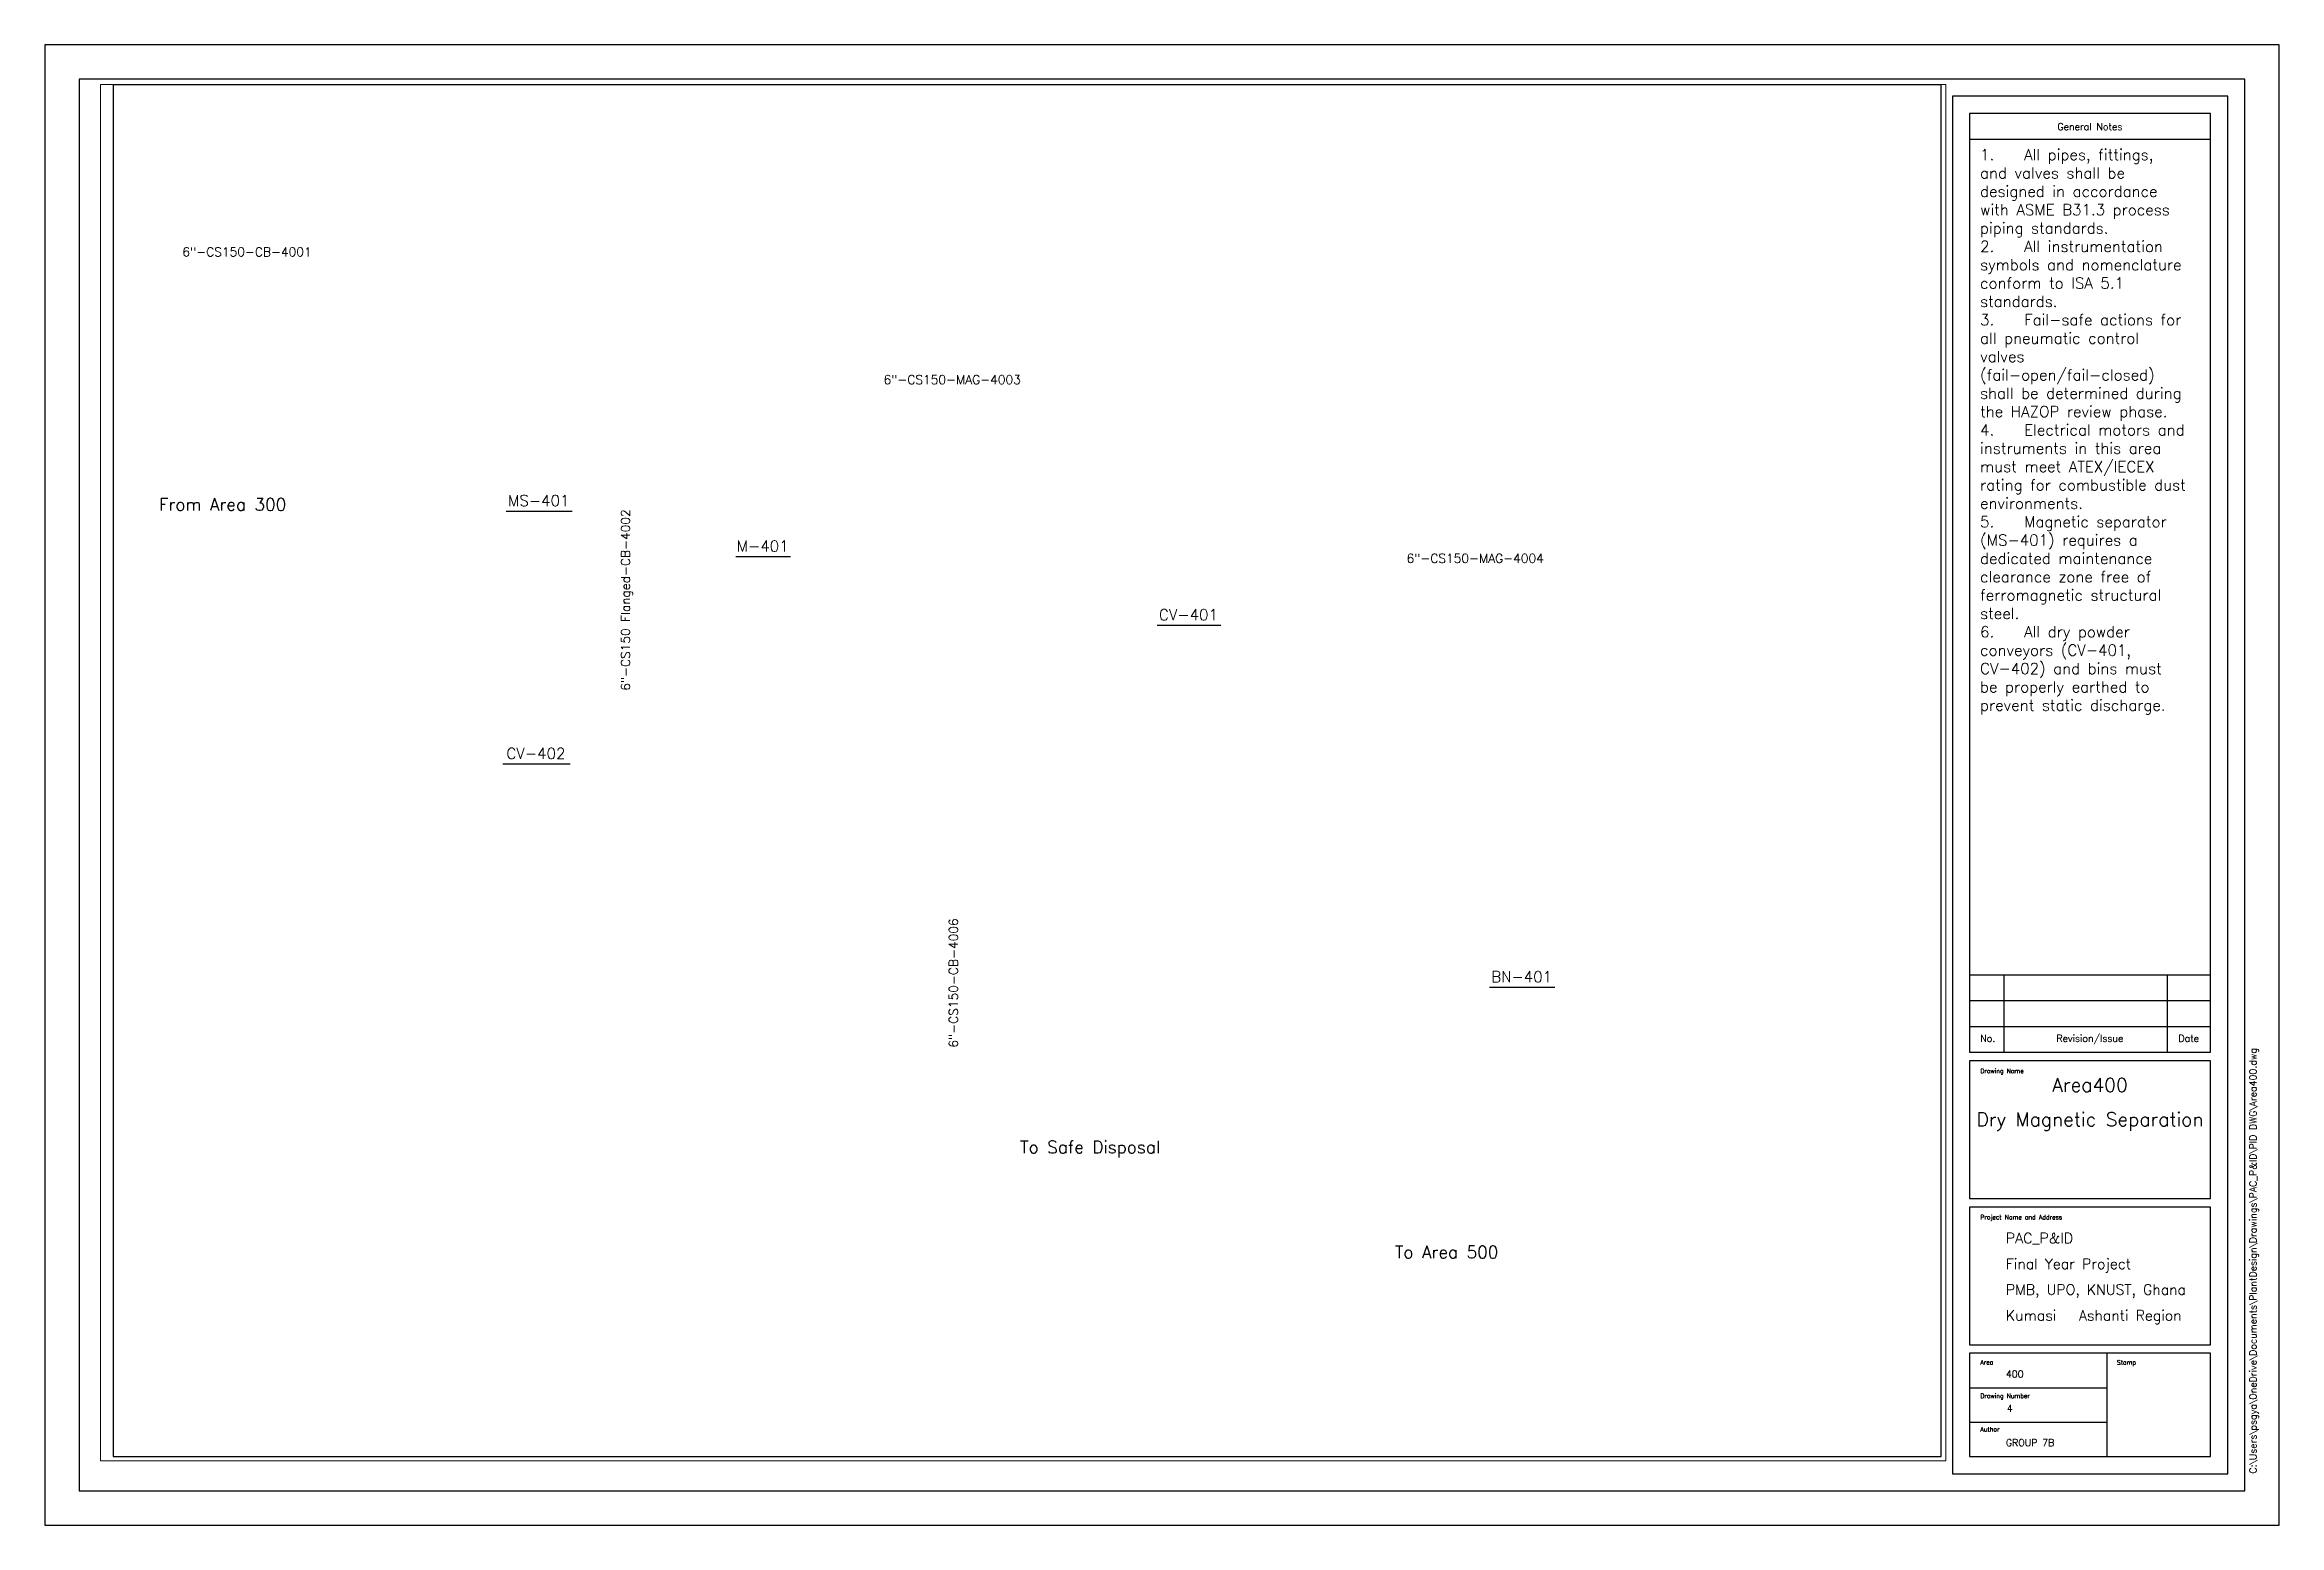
# Paper-space layout 'PID ANSI D Title Block' of a CAD drawing. Header units: inches. Extents: x 0 to 32.5, y 0 to 21.5.
# The model-space entities are those that its viewports show. They can reach past a viewport. Long polylines and large blocks are cut down to what shows.
import ezdxf
from ezdxf.enums import TextEntityAlignment as Align

# ---------------------------------------------------------------- set-up
doc = ezdxf.new("R2010")
doc.units = ezdxf.units.IN
doc.header["$MEASUREMENT"] = 0
doc.layers.add('no plot', color=41, linetype='Continuous', plot=False)
doc.layers.add('Text', color=7, linetype='Continuous')
doc.layers.add('Title Block', color=7, linetype='Continuous')
doc.styles.add('Roman', font='romans')
doc.styles.get("Standard").update_dxf_attribs({"font": 'romans.shx', "height": 0.1})

# ---------------------------------------------------------------- blocks, each defined once
blk = doc.blocks.new('PID ANSI D titleblock')
for p, q in [((32.473, 21.518), (0, 21.518)), ((0, 21.518), (0, 0)), ((32.473, 0), (32.473, 21.518)), ((31.973, 21.018), (0.5, 21.018)), ((0.5, 21.018), (0.5, 0.5)), ((31.973, 0.5), (31.973, 21.018)), ((31.723, 20.768), (27.723, 20.768)), ((27.723, 20.768), (27.723, 0.75)), ((31.473, 20.518), (27.973, 20.518)), ((27.973, 20.518), (27.973, 6.875)), ((31.473, 6.875), (31.473, 20.518)), ((31.723, 0.75), (31.723, 20.768)), ((27.973, 20.143), (31.473, 20.143)), ((27.973, 8), (31.473, 8)), ((28.473, 6.875), (28.473, 8)), ((30.848, 6.875), (30.848, 8)), ((27.973, 7.625), (31.473, 7.625)), ((27.973, 7.25), (31.473, 7.25)), ((27.973, 6.875), (31.473, 6.875)), ((31.473, 6.75), (27.973, 6.75)), ((27.973, 6.75), (27.973, 4.75)), ((31.473, 4.75), (31.473, 6.75)), ((27.973, 4.75), (31.473, 4.75)), ((31.473, 4.625), (27.973, 4.625)), ((27.973, 4.625), (27.973, 2.625)), ((31.473, 2.625), (31.473, 4.625)), ((27.973, 2.625), (31.473, 2.625)), ((31.473, 2.5), (27.973, 2.5)), ((27.973, 2.5), (27.973, 1)), ((29.973, 1), (29.973, 2.5)), ((31.473, 1), (31.473, 2.5)), ((27.973, 2), (29.973, 2)), ((27.973, 1.5), (29.973, 1.5)), ((27.973, 1), (31.473, 1)), ((27.723, 0.75), (31.723, 0.75)), ((0.5, 0.5), (31.973, 0.5)), ((0, 0), (32.473, 0))]:
    blk.add_line(p, q)
at = {"style": 'Roman'}
for s, p in [('General Notes', (29.721, 20.326)), ('Revision/Issue', (29.721, 7.078)), ('No.', (28.237, 7.078)), ('Date', (31.157, 7.078))]:
    blk.add_text(s, height=0.1, dxfattribs=at).set_placement(p, align=Align.MIDDLE_CENTER)
for s, p in [('Drawing Name', (28.129, 6.571)), ('Project Name and Address', (28.129, 4.446)), ('Area', (28.129, 2.335)), ('Stamp', (30.113, 2.335)), ('Drawing Number', (28.129, 1.849)), ('Author', (28.129, 1.363))]:
    blk.add_text(s, height=0.065, dxfattribs=at).set_placement(p)
blk = doc.blocks.new('*U94')
at = {"color": 0, "linetype": 'ByBlock', "lineweight": -3}
blk.add_line((-0.471, -0.152), (0.487, -0.152), dxfattribs=at)
at = {"color": 0, "linetype": 'ByBlock', "lineweight": -2}
blk.add_attdef('#(Equipment.Tag)', text='', height=0.16, dxfattribs=at).set_placement((0, 0), align=Align.MIDDLE)
blk = doc.blocks.new('*U95')
at = {"color": 0, "linetype": 'ByBlock', "lineweight": -3}
blk.add_line((-0.467, -0.152), (0.483, -0.152), dxfattribs=at)
at = {"color": 0, "linetype": 'ByBlock', "lineweight": -2}
blk.add_attdef('#(Equipment.Tag)', text='', height=0.16, dxfattribs=at).set_placement((0, 0), align=Align.MIDDLE)
blk = doc.blocks.new('*U96')
at = {"color": 0, "linetype": 'ByBlock', "lineweight": -3}
blk.add_line((-0.455, -0.152), (0.471, -0.152), dxfattribs=at)
at = {"color": 0, "linetype": 'ByBlock', "lineweight": -2}
blk.add_attdef('#(Equipment.Tag)', text='', height=0.16, dxfattribs=at).set_placement((0, 0), align=Align.MIDDLE)
blk = doc.blocks.new('*U97')
at = {"color": 0, "linetype": 'ByBlock', "lineweight": -3}
blk.add_line((-0.479, -0.152), (0.496, -0.152), dxfattribs=at)
at = {"color": 0, "linetype": 'ByBlock', "lineweight": -2}
blk.add_attdef('#(Equipment.Tag)', text='', height=0.16, dxfattribs=at).set_placement((0, 0), align=Align.MIDDLE)
blk = doc.blocks.new('*U98')
at = {"color": 0, "linetype": 'ByBlock', "lineweight": -3}
blk.add_line((-0.389, -0.152), (0.405, -0.152), dxfattribs=at)
at = {"color": 0, "linetype": 'ByBlock', "lineweight": -2}
blk.add_attdef('#(Equipment.Tag)', text='', height=0.16, dxfattribs=at).set_placement((0, 0), align=Align.MIDDLE)
blk = doc.blocks.new('Pipeline Tag_block')
at = {"color": 0, "linetype": 'ByBlock', "lineweight": -2}
blk.add_attdef('#(TargetObject.Tag)', text='', height=0.1, dxfattribs=at).set_placement((0, 0), align=Align.MIDDLE_CENTER)

msp = doc.modelspace()

# ---------------------------------------------------------------- linework, layer by layer
at = {"layer": 'no plot'}
msp.add_lwpolyline([(0, 0), (26.562, 0), (26.562, 19.938), (0, 19.938)], close=True, dxfattribs=at)

# ---------------------------------------------------------------- block references
at = {"layer": 'Text', "xscale": 1.3, "yscale": 1.3, "zscale": 1.3}
for p, values in [((1.943, 17.509), {'#(TargetObject.Tag)': '6"-CS150-CB-4001'}), ((12.191, 15.652), {'#(TargetObject.Tag)': '6"-CS150-MAG-4003'}), ((19.791, 13.055), {'#(TargetObject.Tag)': '6"-CS150-MAG-4004'})]:
    msp.add_blockref('Pipeline Tag_block', p, dxfattribs=at).add_auto_attribs(values)
at = {"layer": 'Text'}
for name, p, values in [('*U94', (6.182, 13.895), {'#(Equipment.Tag)': 'MS-401'}), ('*U98', (9.437, 13.233), {'#(Equipment.Tag)': 'M-401'}), ('*U96', (15.624, 12.235), {'#(Equipment.Tag)': 'CV-401'}), ('*U97', (6.141, 10.219), {'#(Equipment.Tag)': 'CV-402'}), ('*U95', (20.466, 6.974), {'#(Equipment.Tag)': 'BN-401'})]:
    msp.add_blockref(name, p, dxfattribs=at).add_auto_attribs(values)
at = {"layer": 'Text', "xscale": 1.3, "yscale": 1.3, "zscale": 1.3, "rotation": 90}
for p, values in [((7.443, 12.449), {'#(TargetObject.Tag)': '6"-CS150 Flanged-CB-4002'}), ((12.209, 6.883), {'#(TargetObject.Tag)': '6"-CS150-CB-4006'})]:
    msp.add_blockref('Pipeline Tag_block', p, dxfattribs=at).add_auto_attribs(values)

# ---------------------------------------------------------------- texts
at = {"char_height": 0.18, "attachment_point": 1}
for s, insert in [('From Area 300', (0.663, 13.928)), ('To Safe Disposal', (13.177, 4.589)), ('To Area 500', (18.624, 3.063))]:
    msp.add_mtext_dynamic_manual_height_columns(s, width=2.30775, gutter_width=0.5, heights=[0], dxfattribs=dict(at, insert=insert))

psp = doc.layouts.new('PID ANSI D Title Block')

# ---------------------------------------------------------------- block references
at = {"layer": 'Title Block'}
psp.add_blockref('PID ANSI D titleblock', (0, 0), dxfattribs=at)

# ---------------------------------------------------------------- texts
at = {"insert": (28.125, 20), "char_height": 0.16, "attachment_point": 1}
psp.add_mtext_dynamic_manual_height_columns('1.^IAll pipes, fittings, and valves shall be designed in accordance with ASME B31.3 process piping standards.\\P2.^IAll instrumentation symbols and nomenclature conform to ISA 5.1 standards.\\P3.^IFail-safe actions for all pneumatic control valves (fail-open/fail-closed) shall be determined during the HAZOP review phase.\\P4.^IElectrical motors and instruments in this area must meet ATEX/IECEX rating for combustible dust environments.\\P5.^IMagnetic separator (MS-401) requires a dedicated maintenance clearance zone free of ferromagnetic structural steel.\\P6.^IAll dry powder conveyors (CV-401, CV-402) and bins must be properly earthed to prevent static discharge.', width=3.25, gutter_width=0.5, heights=[0], dxfattribs=at)
at = {"layer": 'Title Block', "insert": (32.041, 0.752), "char_height": 0.1, "attachment_point": 1, "rotation": 90}
psp.add_mtext('C:\\\\Users\\\\psgya\\\\OneDrive\\\\Documents\\\\PlantDesign\\\\Drawings\\\\PAC_P&ID\\\\PID DWG\\\\Area400.dwg', dxfattribs=at)
at = {"layer": 'Title Block'}
for s, insert, char_height, attachment_point in [('Area400', (29.723, 6.5), 0.2, 2), ('PAC_P&ID', (28.5, 4.25), 0.15, 1), ('Final Year Project', (28.5, 3.875), 0.15, 1), ('PMB, UPO, KNUST, Ghana', (28.5, 3.5), 0.15, 1), ('Kumasi', (28.5, 3.125), 0.15, 1), ('Ashanti Region', (29.562, 3.125), 0.15, 1), ('400', (28.5, 2.25), 0.1, 1), ('4', (28.513, 1.75), 0.1, 1), ('GROUP 7B', (28.5, 1.25), 0.1, 1)]:
    psp.add_mtext(s, dxfattribs=dict(at, insert=insert, char_height=char_height, attachment_point=attachment_point))
at = {"layer": 'Title Block', "insert": (29.723, 6), "char_height": 0.2, "width": 3.30274, "attachment_point": 2}
psp.add_mtext('Dry Magnetic Separation', dxfattribs=at)

# ---------------------------------------------------------------- viewports
at = {"layer": '0', "color": 2}
psp.add_viewport(center=(14.219, 10.938), size=(26.812, 20), view_center_point=(13.222, 9.94), view_height=20, dxfattribs=at)

doc.saveas('drawing.dxf')
